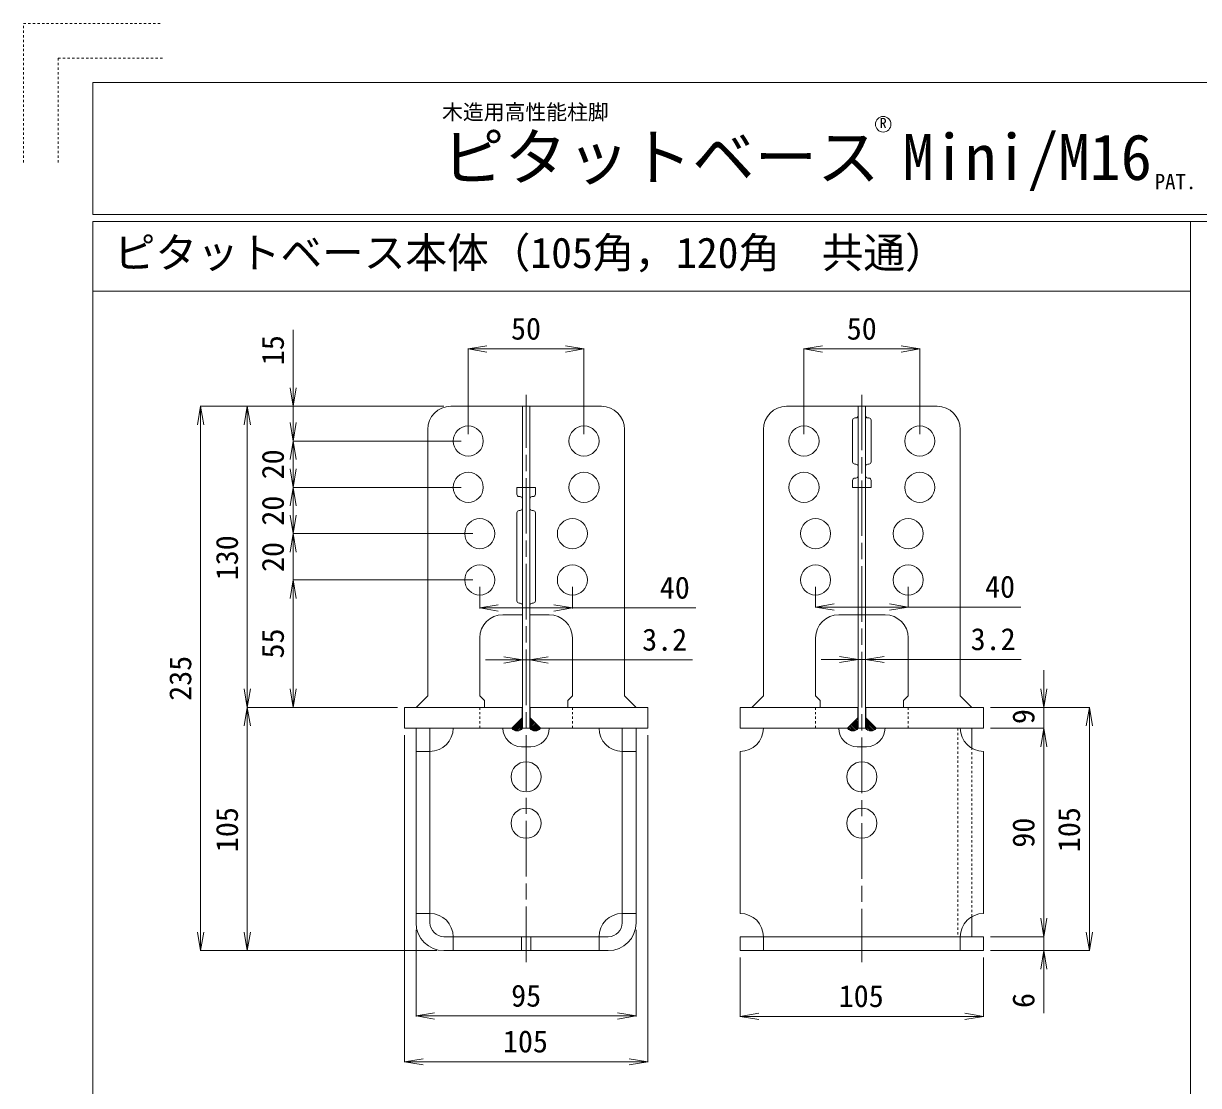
# Model space of a CAD drawing. Units: millimetres at full size, sheet at 1:2. Extents: x -630 to 630, y -446 to 446.
# Drawn here: x -630 to -123, y -13 to 446 of the extents above; entities that cross this region are included whole.
import ezdxf
from ezdxf.enums import TextEntityAlignment as Align

# ---------------------------------------------------------------- set-up
doc = ezdxf.new("R2010")
doc.units = ezdxf.units.MM
doc.header["$LTSCALE"] = 2
doc.linetypes.add('CHAIN', pattern=[18.5, 12, -1.5, 3.5, -1.5])
doc.linetypes.add('USER13', pattern=[1, 0.5, -0.5])
for name, color, linetype, lineweight in [('0-0_中心線等', 4, 'CHAIN', 9), ('0-1_all', 7, 'Continuous', 15), ('0-2_枠_印刷なし', 3, 'USER13', 18), ('0-3_寸法', 4, 'Continuous', 9)]:
    doc.layers.add(name, color=color, linetype=linetype, lineweight=lineweight)
doc.styles.add('ＭＳ ゴシック', font='')
doc.styles.get('ＭＳ ゴシック').set_extended_font_data('MS Gothic')

msp = doc.modelspace()

# ---------------------------------------------------------------- linework, layer by layer
at = {"layer": '0-0_中心線等'}
for p, q in [((-412.958, 40.248), (-412.958, 285.248)), ((-267.958, 285.248), (-267.958, 40.248))]:
    msp.add_line(p, q, dxfattribs=at)
at = {"layer": '0-1_all', "color": 2}
for p, q in [((600, 420), (-600, 420)), ((-600, 363), (-600, 420)), ((600, 363), (-600, 363)), ((-600, -420), (-600, 360)), ((600, 360), (-600, 360)), ((-126, -168), (-126, 360)), ((-600, 330), (-126, 330))]:
    msp.add_line(p, q, dxfattribs=at)
at = {"layer": '0-1_all'}
for p, q in [((-445.458, 280.248), (-380.458, 280.248)), ((-414.558, 141.248), (-414.558, 280.248)), ((-411.358, 141.248), (-411.358, 280.248)), ((-269.558, 280.248), (-300.458, 280.248)), ((-269.558, 141.248), (-269.558, 280.248)), ((-266.358, 141.248), (-266.358, 280.248)), ((-271.958, 256.248), (-271.958, 274.248)), ((-270.558, 275.248), (-270.958, 275.248)), ((-264.958, 275.248), (-265.358, 275.248)), ((-263.958, 256.248), (-263.958, 274.248)), ((-370.458, 155.248), (-370.458, 270.248)), ((-225.458, 155.248), (-225.458, 270.248)), ((-270.558, 255.248), (-270.958, 255.248)), ((-264.958, 255.248), (-265.358, 255.248)), ((-270.558, 249.248), (-270.958, 249.248)), ((-264.958, 249.248), (-265.358, 249.248)), ((-416.958, 242.248), (-416.958, 245.248)), ((-414.558, 245.248), (-416.958, 245.248)), ((-408.958, 242.248), (-408.958, 245.248)), ((-271.958, 248.248), (-271.958, 245.248)), ((-269.558, 245.248), (-271.958, 245.248)), ((-269.558, 245.248), (-266.358, 245.248)), ((-415.558, 241.248), (-415.958, 241.248)), ((-409.958, 241.248), (-410.358, 241.248)), ((-416.958, 234.248), (-416.958, 196.248)), ((-415.558, 235.248), (-415.958, 235.248)), ((-409.958, 235.248), (-410.358, 235.248)), ((-408.958, 234.248), (-408.958, 196.248)), ((-415.558, 195.248), (-415.958, 195.248)), ((-409.958, 195.248), (-410.358, 195.248)), ((-414.558, 190.248), (-422.958, 190.248)), ((-402.958, 190.248), (-411.358, 190.248)), ((-269.558, 190.248), (-277.958, 190.248)), ((-269.558, 190.248), (-266.358, 190.248)), ((-257.958, 190.248), (-266.358, 190.248)), ((-432.958, 155.248), (-432.958, 180.248)), ((-287.958, 155.248), (-287.958, 180.248)), ((-430.958, 153.248), (-432.958, 155.248)), ((-430.958, 150.248), (-430.958, 153.248)), ((-394.958, 150.248), (-394.958, 153.248)), ((-365.458, 150.248), (-370.458, 155.248)), ((-285.958, 153.248), (-287.958, 155.248)), ((-285.958, 150.248), (-285.958, 153.248)), ((-249.958, 150.248), (-249.958, 153.248)), ((-220.458, 150.248), (-225.458, 155.248)), ((-465.458, 150.248), (-465.458, 141.248)), ((-465.458, 150.248), (-414.558, 150.248)), ((-414.658, 145.748), (-414.658, 150.248)), ((-411.258, 145.748), (-411.258, 150.248)), ((-320.458, 141.248), (-320.458, 150.248)), ((-320.458, 150.248), (-269.558, 150.248)), ((-269.658, 145.748), (-269.658, 150.248)), ((-266.358, 150.248), (-215.458, 150.248)), ((-266.258, 145.748), (-266.258, 150.248)), ((-215.458, 141.248), (-215.458, 150.248)), ((-419.158, 141.248), (-414.658, 145.748)), ((-414.558, 145.369), (-418.944, 140.983)), ((-414.558, 144.662), (-418.575, 140.645)), ((-414.558, 143.955), (-418.142, 140.371)), ((-414.558, 143.248), (-417.635, 140.171)), ((-414.558, 142.541), (-417.031, 140.068)), ((-411.331, 145.746), (-411.358, 145.719)), ((-410.94, 145.43), (-411.358, 145.012)), ((-410.586, 145.077), (-411.358, 144.305)), ((-410.233, 144.723), (-411.358, 143.598)), ((-409.879, 144.369), (-411.358, 142.891)), ((-409.526, 144.016), (-411.358, 142.184)), ((-409.172, 143.662), (-411.358, 141.477)), ((-411.258, 145.748), (-406.758, 141.248)), ((-408.819, 143.309), (-411.144, 140.983)), ((-408.465, 142.955), (-410.775, 140.645)), ((-408.111, 142.602), (-410.342, 140.371)), ((-407.758, 142.248), (-409.835, 140.171)), ((-274.158, 141.248), (-269.658, 145.748)), ((-273.321, 142.085), (-271.345, 140.109)), ((-272.967, 142.438), (-270.798, 140.269)), ((-272.614, 142.792), (-270.332, 140.51)), ((-272.26, 143.146), (-269.934, 140.819)), ((-271.907, 143.499), (-269.599, 141.192)), ((-271.553, 143.853), (-269.558, 141.857)), ((-271.2, 144.206), (-269.558, 142.564)), ((-270.846, 144.56), (-269.558, 143.271)), ((-270.493, 144.913), (-269.558, 143.979)), ((-270.139, 145.267), (-269.558, 144.686)), ((-269.785, 145.62), (-269.558, 145.393)), ((-266.358, 145.707), (-261.818, 141.167)), ((-266.358, 144.999), (-262.157, 140.798)), ((-266.358, 144.292), (-262.559, 140.493)), ((-266.358, 143.585), (-263.029, 140.256)), ((-266.358, 142.878), (-263.582, 140.103)), ((-266.358, 142.171), (-264.256, 140.069)), ((-266.258, 145.748), (-261.758, 141.248)), ((-465.458, 141.248), (-419.158, 141.248)), ((-460.458, 57.248), (-460.458, 141.248)), ((-454.458, 141.248), (-454.458, 57.248)), ((-414.558, 141.834), (-416.267, 140.125)), ((-414.558, 141.248), (-411.358, 141.248)), ((-407.404, 141.895), (-409.231, 140.068)), ((-407.051, 141.541), (-408.467, 140.125)), ((-406.758, 141.248), (-360.458, 141.248)), ((-371.458, 57.248), (-371.458, 141.248)), ((-365.458, 57.248), (-365.458, 141.248)), ((-320.458, 141.248), (-274.158, 141.248)), ((-274.028, 141.378), (-272.92, 140.27)), ((-273.675, 141.731), (-272.01, 140.066)), ((-269.558, 141.248), (-266.358, 141.248)), ((-266.358, 141.464), (-265.196, 140.302)), ((-261.758, 141.248), (-215.458, 141.248)), ((-220.458, 132.588), (-220.458, 141.248)), ((-414.958, 133.248), (-410.958, 133.248)), ((-269.958, 133.248), (-265.958, 133.248)), ((-460.458, 131.248), (-454.458, 131.248)), ((-371.458, 131.248), (-365.458, 131.248)), ((-320.458, 131.248), (-320.458, 61.248)), ((-215.458, 131.248), (-215.458, 61.248)), ((-454.458, 61.248), (-460.458, 61.248)), ((-371.458, 61.248), (-365.458, 61.248)), ((-220.458, 51.248), (-220.458, 59.908)), ((-377.458, 51.248), (-448.458, 51.248)), ((-444.458, 51.248), (-444.458, 45.248)), ((-414.958, 51.248), (-414.958, 45.248)), ((-412.958, 51.248), (-412.958, 45.248)), ((-410.958, 51.248), (-410.958, 45.248)), ((-381.458, 51.248), (-381.458, 45.248)), ((-320.458, 51.248), (-320.458, 45.248)), ((-320.458, 51.248), (-310.458, 51.248)), ((-310.458, 51.248), (-310.458, 45.248)), ((-310.458, 51.248), (-225.458, 51.248)), ((-225.458, 51.248), (-225.458, 45.248)), ((-225.458, 51.248), (-215.458, 51.248)), ((-215.458, 51.248), (-215.458, 45.248)), ((-377.458, 45.248), (-448.458, 45.248)), ((-320.458, 45.248), (-215.458, 45.248))]:
    msp.add_line(p, q, dxfattribs=at)
at = {"layer": '0-1_all', "linetype": 'USER13'}
for p, q in [((-432.958, 141.248), (-432.958, 150.248)), ((-392.958, 141.248), (-392.958, 150.248)), ((-287.958, 141.248), (-287.958, 150.248)), ((-247.958, 141.248), (-247.958, 150.248)), ((-226.458, 141.248), (-226.458, 51.248)), ((-220.458, 59.908), (-220.458, 132.588))]:
    msp.add_line(p, q, dxfattribs=at)
at = {"layer": '0-1_all'}
for points in [[(-235.458, 280.248), (-266.358, 280.248), (-269.558, 280.248)], [(-460.458, 150.248), (-455.458, 155.248), (-455.458, 270.248)], [(-315.458, 150.248), (-310.458, 155.248), (-310.458, 270.248)], [(-408.958, 245.248), (-411.358, 245.248), (-414.558, 245.248)], [(-263.958, 248.248), (-263.958, 245.248), (-266.358, 245.248)], [(-394.958, 153.248), (-392.958, 155.248), (-392.958, 180.248)], [(-249.958, 153.248), (-247.958, 155.248), (-247.958, 180.248)], [(-411.358, 150.248), (-360.458, 150.248), (-360.458, 141.248)]]:
    msp.add_lwpolyline(points, dxfattribs=at)
for centre, radius in [((-258.749, 402), 3.354), ((-437.958, 265.248), 6.5), ((-387.958, 265.248), 6.5), ((-292.958, 265.248), 6.5), ((-242.958, 265.248), 6.5), ((-437.958, 245.248), 6.5), ((-387.958, 245.248), 6.5), ((-292.958, 245.248), 6.5), ((-242.958, 245.248), 6.5), ((-432.958, 225.248), 6.5), ((-392.958, 225.248), 6.5), ((-287.958, 225.248), 6.5), ((-247.958, 225.248), 6.5), ((-432.958, 205.248), 6.5), ((-392.958, 205.248), 6.5), ((-287.958, 205.248), 6.5), ((-247.958, 205.248), 6.5), ((-412.958, 120.248), 6.5), ((-412.958, 120.248), 6.5), ((-267.958, 120.248), 6.5), ((-267.958, 120.248), 6.5), ((-412.958, 100.248), 6.5), ((-412.958, 100.248), 6.5), ((-267.958, 100.248), 6.5), ((-267.958, 100.248), 6.5)]:
    msp.add_circle(centre, radius, dxfattribs=at)
for centre, radius, start, end in [((-445.458, 270.248), 10, 90, 180), ((-380.458, 270.248), 10, 0, 90), ((-300.458, 270.248), 10, 90, 180), ((-235.458, 270.248), 10, 0, 90), ((-270.958, 274.248), 1, 90, 180), ((-270.558, 276.248), 1, 270, 0), ((-265.358, 276.248), 1, 180, 270), ((-264.958, 274.248), 1, 0, 90), ((-270.958, 256.248), 1, 180, 270), ((-270.558, 254.248), 1, 0, 90), ((-265.358, 254.248), 1, 90, 180), ((-264.958, 256.248), 1, 270, 0), ((-270.958, 248.248), 1, 90, 180), ((-270.558, 250.248), 1, 270, 0), ((-265.358, 250.248), 1, 180, 270), ((-264.958, 248.248), 1, 0, 90), ((-415.958, 242.248), 1, 180, 270), ((-415.558, 240.248), 1, 0, 90), ((-410.358, 240.248), 1, 90, 180), ((-409.958, 242.248), 1, 270, 0), ((-415.958, 234.248), 1, 90, 180), ((-415.558, 236.248), 1, 270, 0), ((-410.358, 236.248), 1, 180, 270), ((-409.958, 234.248), 1, 0, 90), ((-415.958, 196.248), 1, 180, 270), ((-415.558, 194.248), 1, 0, 90), ((-410.358, 194.248), 1, 90, 180), ((-409.958, 196.248), 1, 270, 0), ((-422.958, 180.248), 10, 90, 180), ((-402.958, 180.248), 10, 0, 90), ((-277.958, 180.248), 10, 90, 180), ((-257.958, 180.248), 10, 0, 90), ((-454.458, 141.248), 10, 270, 0), ((-414.958, 141.248), 8, 180, 270), ((-416.858, 142.886), 2.824, 215.45231, 324.54769), ((-409.058, 142.886), 2.824, 215.45231, 324.54769), ((-410.958, 141.248), 8, 270, 0), ((-371.458, 141.248), 10, 180, 270), ((-320.458, 141.248), 10, 270, 0), ((-269.958, 141.248), 8, 180, 270), ((-271.858, 142.886), 2.824, 215.45231, 324.54769), ((-264.058, 142.886), 2.824, 215.45231, 324.54769), ((-265.958, 141.248), 8, 270, 0), ((-215.458, 141.248), 10, 180, 270), ((-454.458, 51.248), 10, 0, 90), ((-371.458, 51.248), 10, 90, 180), ((-320.458, 51.248), 10, 0, 90), ((-215.458, 51.248), 10, 90, 180), ((-448.458, 57.248), 12, 180, 270), ((-448.458, 57.248), 6, 180, 270), ((-377.458, 57.248), 6, 270, 0), ((-377.458, 57.248), 12, 270, 0)]:
    msp.add_arc(centre, radius, start, end, dxfattribs=at)
at = {"layer": '0-2_枠_印刷なし'}
for p, q in [((-615, 430.5), (-570, 430.5)), ((-615, 385.5), (-615, 430.5))]:
    msp.add_line(p, q, dxfattribs=at)
msp.add_lwpolyline([(-630, 385.5), (-630, 445.5), (-570, 445.5)], dxfattribs=at)
at = {"layer": '0-3_寸法'}
for p, q in [((-437.958, 304.986), (-429.958, 306.32)), ((-437.958, 268.248), (-437.958, 305.166)), ((-437.958, 304.986), (-429.958, 303.653)), ((-437.958, 304.986), (-387.958, 304.986)), ((-387.958, 304.986), (-395.958, 306.32)), ((-387.958, 304.986), (-395.958, 303.653)), ((-387.958, 268.248), (-387.958, 305.166)), ((-292.958, 304.986), (-284.958, 306.32)), ((-292.958, 268.248), (-292.958, 305.166)), ((-292.958, 304.986), (-284.958, 303.653)), ((-292.958, 304.986), (-242.958, 304.986)), ((-242.958, 304.986), (-250.958, 306.32)), ((-242.958, 304.986), (-250.958, 303.653)), ((-242.958, 268.248), (-242.958, 305.166)), ((-513.541, 280.248), (-514.874, 288.248)), ((-513.541, 280.248), (-512.208, 288.248)), ((-553.512, 280.248), (-554.845, 272.248)), ((-448.458, 280.248), (-553.692, 280.248)), ((-553.512, 280.248), (-552.179, 272.248)), ((-553.512, 280.248), (-553.512, 45.248)), ((-533.369, 280.248), (-534.702, 272.248)), ((-448.458, 280.248), (-533.549, 280.248)), ((-533.369, 280.248), (-532.036, 272.248)), ((-533.369, 150.248), (-533.369, 280.248)), ((-448.458, 280.248), (-513.721, 280.248)), ((-513.541, 265.248), (-514.874, 273.248)), ((-513.541, 265.248), (-512.208, 273.248)), ((-513.541, 265.248), (-514.874, 257.248)), ((-440.958, 265.248), (-513.721, 265.248)), ((-440.958, 265.248), (-513.721, 265.248)), ((-513.541, 265.248), (-512.208, 257.248)), ((-513.541, 245.248), (-514.874, 253.248)), ((-513.541, 245.248), (-512.208, 253.248)), ((-513.541, 245.248), (-514.874, 237.248)), ((-440.958, 245.248), (-513.721, 245.248)), ((-440.958, 245.248), (-513.721, 245.248)), ((-513.541, 245.248), (-512.208, 237.248)), ((-513.541, 225.248), (-514.874, 233.248)), ((-513.541, 225.248), (-512.208, 233.248)), ((-513.541, 225.248), (-514.874, 217.248)), ((-435.958, 225.248), (-513.721, 225.248)), ((-435.958, 225.248), (-513.721, 225.248)), ((-513.541, 225.248), (-512.208, 217.248)), ((-513.541, 205.248), (-514.874, 197.248)), ((-513.541, 205.248), (-514.874, 197.248)), ((-435.958, 205.248), (-513.721, 205.248)), ((-435.958, 205.248), (-513.721, 205.248)), ((-513.541, 205.248), (-512.208, 197.248)), ((-513.541, 150.248), (-513.541, 205.248)), ((-513.541, 205.248), (-512.208, 197.248)), ((-432.958, 202.248), (-432.958, 192.998)), ((-392.958, 202.248), (-392.958, 192.998)), ((-287.958, 202.248), (-287.958, 193.379)), ((-247.958, 202.248), (-247.958, 193.379)), ((-432.958, 193.178), (-424.958, 194.511)), ((-432.958, 193.178), (-424.958, 191.845)), ((-392.958, 193.178), (-400.958, 194.511)), ((-392.958, 193.178), (-400.958, 191.845)), ((-287.958, 193.559), (-279.958, 194.892)), ((-287.958, 193.559), (-279.958, 192.225)), ((-247.958, 193.559), (-255.958, 194.892)), ((-247.958, 193.559), (-255.958, 192.225)), ((-414.558, 170.73), (-422.558, 172.064)), ((-414.558, 170.73), (-422.558, 169.397)), ((-414.558, 153.248), (-414.558, 170.91)), ((-411.358, 170.73), (-403.358, 172.064)), ((-411.358, 153.248), (-411.358, 170.91)), ((-411.358, 170.73), (-403.358, 169.397)), ((-269.558, 170.934), (-277.558, 172.268)), ((-269.558, 170.934), (-277.558, 169.601)), ((-269.558, 153.248), (-269.558, 171.114)), ((-266.358, 170.934), (-258.358, 172.268)), ((-266.358, 153.248), (-266.358, 171.114)), ((-266.358, 170.934), (-258.358, 169.601)), ((-533.369, 150.248), (-534.702, 158.248)), ((-533.369, 150.248), (-532.036, 158.248)), ((-513.541, 150.248), (-514.874, 158.248)), ((-513.541, 150.248), (-512.208, 158.248)), ((-189.406, 150.248), (-190.739, 158.248)), ((-189.406, 150.248), (-188.072, 158.248)), ((-533.369, 150.248), (-534.702, 142.248)), ((-468.458, 150.248), (-533.549, 150.248)), ((-468.458, 150.248), (-533.549, 150.248)), ((-533.369, 150.248), (-532.036, 142.248)), ((-533.369, 45.248), (-533.369, 150.248)), ((-468.458, 150.248), (-513.721, 150.248)), ((-212.458, 150.248), (-189.226, 150.248)), ((-212.458, 150.248), (-169.546, 150.248)), ((-169.726, 150.248), (-171.059, 142.248)), ((-169.726, 150.248), (-168.392, 142.248)), ((-169.726, 150.248), (-169.726, 45.248)), ((-465.458, 138.248), (-465.458, -2.932)), ((-360.458, 138.248), (-360.458, -2.932)), ((-212.458, 141.248), (-189.226, 141.248)), ((-212.458, 141.248), (-189.226, 141.248)), ((-189.406, 141.248), (-190.739, 133.248)), ((-189.406, 141.248), (-190.739, 133.248)), ((-189.406, 141.248), (-188.072, 133.248)), ((-189.406, 141.248), (-189.406, 51.248)), ((-189.406, 141.248), (-188.072, 133.248)), ((-189.406, 51.248), (-190.739, 59.248)), ((-189.406, 51.248), (-190.739, 59.248)), ((-189.406, 51.248), (-188.072, 59.248)), ((-189.406, 51.248), (-188.072, 59.248)), ((-553.512, 45.248), (-554.845, 53.248)), ((-553.512, 45.248), (-552.179, 53.248)), ((-533.369, 45.248), (-534.702, 53.248)), ((-533.369, 45.248), (-532.036, 53.248)), ((-460.458, 54.248), (-460.458, 16.834)), ((-365.458, 54.248), (-365.458, 16.834)), ((-212.458, 51.248), (-189.226, 51.248)), ((-212.458, 51.248), (-189.226, 51.248)), ((-169.726, 45.248), (-171.059, 53.248)), ((-169.726, 45.248), (-168.392, 53.248)), ((-451.458, 45.248), (-553.692, 45.248)), ((-451.458, 45.248), (-533.549, 45.248)), ((-320.458, 42.248), (-320.458, 16.654)), ((-215.458, 42.248), (-215.458, 16.654)), ((-212.458, 45.248), (-189.226, 45.248)), ((-212.458, 45.248), (-169.546, 45.248)), ((-189.406, 45.248), (-190.739, 37.248)), ((-189.406, 45.248), (-188.072, 37.248)), ((-460.458, 17.014), (-452.458, 18.348)), ((-460.458, 17.014), (-452.458, 15.681)), ((-460.458, 17.014), (-365.458, 17.014)), ((-365.458, 17.014), (-373.458, 18.348)), ((-365.458, 17.014), (-373.458, 15.681)), ((-320.458, 16.834), (-312.458, 18.168)), ((-320.458, 16.834), (-312.458, 15.501)), ((-320.458, 16.834), (-215.458, 16.834)), ((-215.458, 16.834), (-223.458, 18.168)), ((-215.458, 16.834), (-223.458, 15.501)), ((-465.458, -2.752), (-457.458, -1.419)), ((-465.458, -2.752), (-457.458, -4.085)), ((-465.458, -2.752), (-360.458, -2.752)), ((-360.458, -2.752), (-368.458, -1.419)), ((-360.458, -2.752), (-368.458, -4.085))]:
    msp.add_line(p, q, dxfattribs=at)
for points in [[(-513.541, 249.248), (-513.541, 265.248), (-513.541, 280.248), (-513.541, 313.213)], [(-513.541, 229.248), (-513.541, 245.248), (-513.541, 265.248), (-513.541, 281.248)], [(-513.541, 209.248), (-513.541, 225.248), (-513.541, 245.248), (-513.541, 261.248)], [(-513.541, 189.248), (-513.541, 205.248), (-513.541, 225.248), (-513.541, 241.248)], [(-432.958, 193.178), (-392.958, 193.178), (-339.722, 193.178)], [(-287.958, 193.559), (-247.958, 193.559), (-199.274, 193.559)], [(-430.558, 170.73), (-414.558, 170.73), (-411.358, 170.73), (-341.056, 170.73)], [(-285.558, 170.934), (-269.558, 170.934), (-266.358, 170.934), (-199.213, 170.934)], [(-189.406, 125.248), (-189.406, 141.248), (-189.406, 150.248), (-189.406, 166.248)], [(-189.406, 67.248), (-189.406, 51.248), (-189.406, 45.248), (-189.406, 18.172)]]:
    msp.add_lwpolyline(points, dxfattribs=at)

# ---------------------------------------------------------------- texts
at = {"layer": '0-1_all', "style": 'ＭＳ ゴシック'}
for s, height, p in [('木造用高性能柱脚', 6.596, (-449.249, 402)), ('R', 4.397, (-260.249, 399)), ('ピタットベース', 19.79, (-449.249, 372.001)), ('Mini/M16', 19.79, (-250.41, 372.001)), ('PAT.', 6.596, (-141.476, 372)), ('ピタットベース本体（105角，120角\u3000共通）', 13.19, (-591, 336.001))]:
    msp.add_text(s, height=height, dxfattribs=at).set_placement(p, align=Align.BOTTOM_LEFT)
at = {"layer": '0-3_寸法', "style": 'ＭＳ ゴシック'}
for s, p in [('50', (-419.483, 306.16)), ('50', (-274.483, 306.16)), ('40', (-355.212, 194.352)), ('40', (-214.765, 194.732)), ('3.2', (-362.838, 171.904)), ('3.2', (-220.995, 172.108)), ('95', (-419.403, 18.188)), ('105', (-277.958, 18.008)), ('105', (-422.958, -1.578))]:
    msp.add_text(s, height=9.523, dxfattribs=at).set_placement(p, align=Align.BOTTOM_LEFT)
for s, p in [('15', (-514.714, 297.98)), ('20', (-514.714, 248.698)), ('20', (-514.714, 228.698)), ('130', (-534.543, 205.118)), ('20', (-514.714, 208.698)), ('55', (-514.714, 171.353)), ('235', (-554.686, 153.078)), ('9', (-190.579, 143.03)), ('105', (-534.543, 87.748)), ('90', (-190.579, 89.673)), ('105', (-170.899, 87.748)), ('6', (-190.579, 20.465))]:
    msp.add_text(s, height=9.523, rotation=90, dxfattribs=at).set_placement(p, align=Align.BOTTOM_LEFT)

doc.saveas('drawing.dxf')
